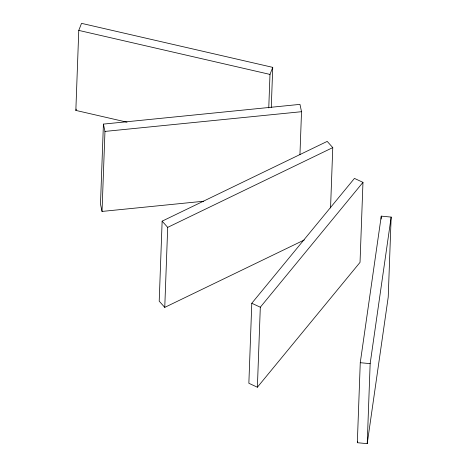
<?xml version="1.0" encoding="UTF-8"?>
<svg xmlns="http://www.w3.org/2000/svg" width="467" height="467" viewBox="0 0 467 467"><rect width="100%" height="100%" fill="white"/><g stroke="black" fill="none" stroke-linecap="round" stroke-linejoin="round"><path stroke-width="0.7" d="M127.024 122.196L75.841 110.41L78.777 30.402L81.527 23.35L272.74 67.365L271.274 107.369M299.948 154.612L301.524 111.701L299.977 104.375L103.417 124.099L100.481 204.108L102.028 211.434L203.571 201.242M102.028 211.434L104.964 131.42L103.417 124.099M330.554 207.978L332.767 147.607L327.209 141.39L162.137 221.154L159.206 301.162L164.758 307.385L304.286 239.962M164.758 307.385L167.694 227.371L162.137 221.154M251.789 303.264L248.858 383.273L257.381 387.225L360.034 262.366L362.97 182.358L354.447 178.406L251.789 303.264L260.312 307.21L257.381 387.225M268.764 107.877L269.99 74.416L272.74 67.365M357.331 442.71L360.261 362.696L381.265 216.139L391.159 217.085L388.223 297.094L367.225 443.65L357.331 442.71L357.535 441.262M367.225 443.65L370.156 363.641L391.159 217.085M381.16 219.052L381.265 216.139M75.841 110.41L76.343 109.132M260.312 307.21L362.97 182.358M167.694 227.371L332.767 147.607M104.964 131.42L301.524 111.701M360.261 362.696L370.156 363.641M78.777 30.402L269.99 74.416"/></g></svg>
